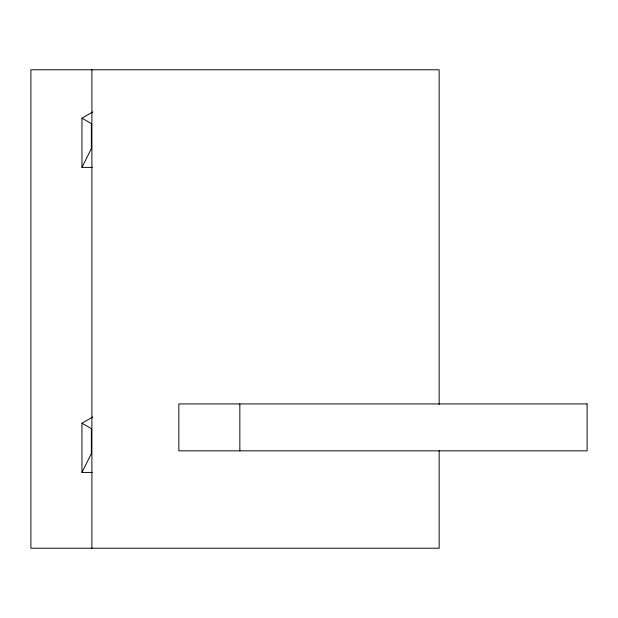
<?xml version="1.0" encoding="UTF-8"?>
<svg xmlns="http://www.w3.org/2000/svg" width="618" height="618" viewBox="0 0 618 618"><rect width="100%" height="100%" fill="white"/><g stroke="black" fill="none" stroke-linecap="round" stroke-linejoin="round"><path stroke-width="0.93" d="M92.291 167.393L81.962 167.393L91.348 148.621L91.348 123.6L81.962 118.185L92.731 111.966M92.291 472.415L81.962 472.415L91.348 453.643L91.348 428.622L81.962 423.206L92.731 416.988M81.962 118.185L81.962 167.393M81.962 423.206L81.962 472.415M439.159 404.489L439.159 69.788L30.9 69.788L30.9 548.212L439.159 548.212L439.159 450.792M239.846 403.917L239.846 450.839M91.904 69.788L91.904 548.212M587.1 403.917L178.841 403.917L178.841 450.839L587.1 450.839L587.1 403.917"/></g></svg>
